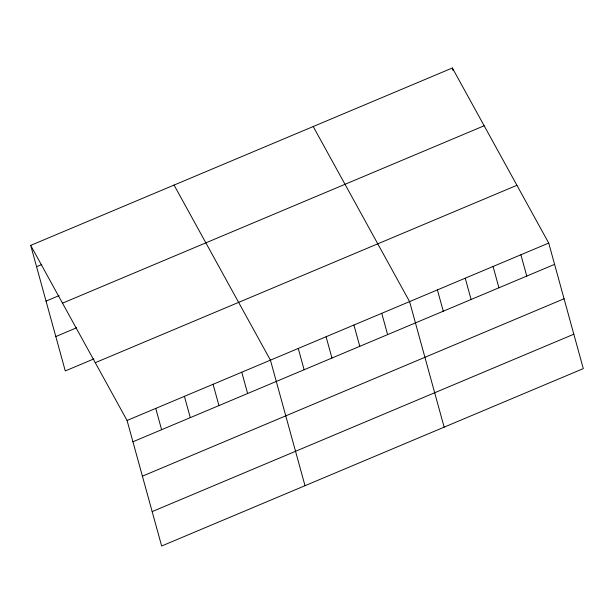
<?xml version="1.0" encoding="UTF-8"?>
<svg xmlns="http://www.w3.org/2000/svg" width="614" height="614" viewBox="0 0 614 614"><rect width="100%" height="100%" fill="white"/><g stroke="black" fill="none" stroke-linecap="round" stroke-linejoin="round"><path stroke-width="0.92" d="M30.7 245.393L452.357 67.985L548.724 243.067L583.3 368.607L161.643 546.015L127.067 420.475L30.7 245.393L65.276 370.933L93.95 358.875M36.571 266.699L41.783 264.504M46.042 301.098L59.074 295.61M62.498 303.17L484.154 125.763M55.805 336.541L76.658 327.761M95.262 362.697L516.919 185.29M127.067 420.475L548.724 243.067M132.931 441.773L554.588 264.365M142.41 476.172L564.066 298.765M152.172 511.615L573.821 334.208M313.209 126.53L409.576 301.612L444.152 427.152M174.061 185.075L270.429 360.157L305.012 485.697M520.895 254.772L526.758 276.077M452.357 67.985L453.086 70.648M493.065 266.484L498.929 287.782M465.235 278.188L471.099 299.494M437.406 289.9L443.27 311.206M381.747 313.317L387.611 334.622M353.917 325.029L359.781 346.327M326.088 336.733L331.951 358.039M298.258 348.445L304.13 369.751M241.755 372.214L247.626 393.52M213.081 384.28L218.952 405.585M184.415 396.345L190.279 417.65M155.741 408.41L161.605 429.708"/></g></svg>
